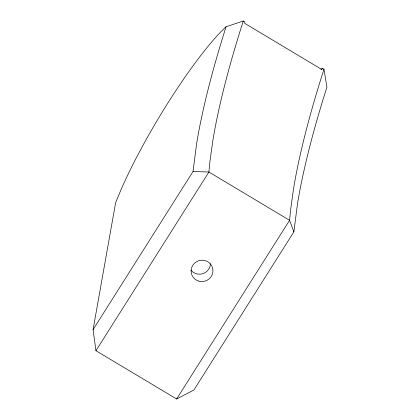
<?xml version="1.0" encoding="UTF-8"?>
<svg xmlns="http://www.w3.org/2000/svg" width="420" height="420" viewBox="0 0 420 420"><rect width="100%" height="100%" fill="white"/><g stroke="black" fill="none" stroke-linecap="round" stroke-linejoin="round"><path stroke-width="0.63" d="M93.077 329.621L193.048 171.476L196.649 143.472A1098.332 184.973 -59.1 0 1 222.653 37.679L226.081 26.759L243.29 21L244.97 22.008L244.577 23.263L321.888 69.531L322.282 68.276L323.967 69.279L326.923 87.113L323.494 98.033A1098.332 184.973 -59.1 0 0 297.491 203.826L293.885 231.829L193.919 389.975L176.626 399L95.954 350.721L93.077 329.621L115.615 202.755L121.191 189.273A132.531 22.318 -59.1 0 1 220.495 32.172L226.081 26.759M95.954 350.721L208.908 172.022L209.858 162.141L212.809 140.831A1086.85 183.041 -59.1 0 1 243.29 21M176.626 399L289.58 220.306L290.53 210.42L293.48 189.116A1086.85 183.041 -59.1 0 1 323.967 69.279M193.048 171.476L208.908 172.022L289.58 220.306L293.885 231.829M321.027 69.4A144.049 24.26 -59.1 0 1 322.282 68.276M210.472 263.744A10.931 10.663 -18.4 0 1 202.85 273.672A10.931 10.663 -18.4 0 1 190.864 270.081M198.828 281.143A10.931 10.663 -18.4 0 0 212.646 268.322A10.931 10.663 -18.4 0 0 194.586 263.167A10.931 10.663 -18.4 0 0 198.828 281.143"/></g></svg>
